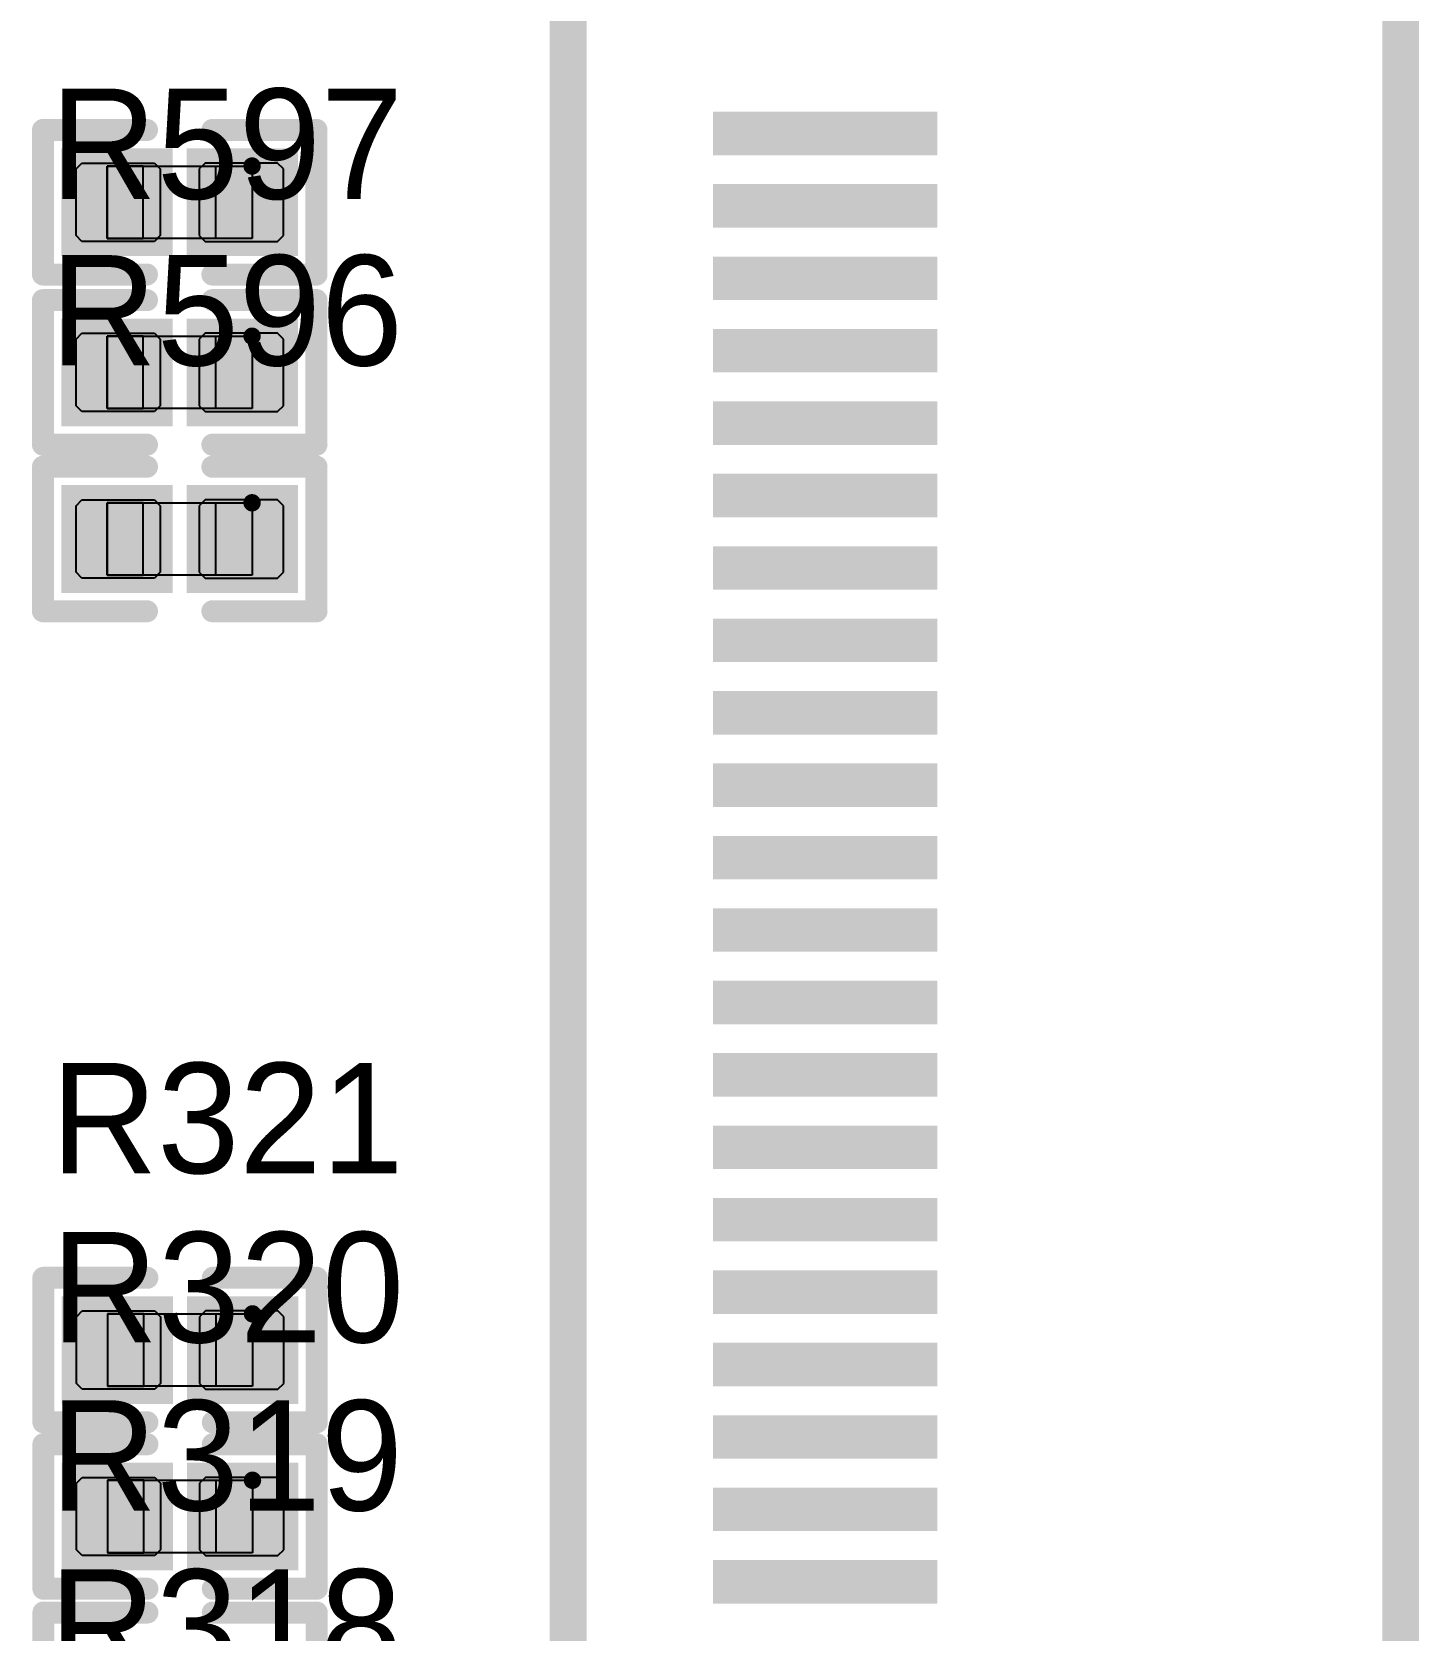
# Model space of a CAD drawing. Header units: millimetres. Extents: x 892 to 1144, y 1011 to 1123.
# Drawn here: x 927.67 to 937.25, y 1075.79 to 1086.83 of the extents above; entities that cross this region are included whole.
import ezdxf

# ---------------------------------------------------------------- set-up
doc = ezdxf.new("R2010")
doc.units = ezdxf.units.MM
for name, color, linetype in [('BottomLayer', 5, 'Continuous'), ('BottomOverlay', 54, 'Continuous'), ('BottomPaste', 16, 'Continuous'), ('BottomSolder', 6, 'Continuous'), ('Mechanical12', 56, 'Continuous'), ('Mechanical4', 56, 'Continuous'), ('Mechanical5', 56, 'Continuous'), ('Mechanical6', 56, 'Continuous'), ('TopLayer', 1, 'Continuous'), ('TopOverlay', 2, 'Continuous'), ('TopPaste', 8, 'Continuous'), ('TopSolder', 216, 'Continuous')]:
    doc.layers.add(name, color=color, linetype=linetype)

msp = doc.modelspace()

# ---------------------------------------------------------------- linework, layer by layer
at = {"layer": 'BottomLayer'}
for points in [[(933.925, 1085.975), (933.925, 1086.275), (932.375, 1085.975), (932.375, 1086.275)], [(933.925, 1085.475), (933.925, 1085.775), (932.375, 1085.475), (932.375, 1085.775)], [(933.925, 1084.975), (933.925, 1085.275), (932.375, 1084.975), (932.375, 1085.275)], [(933.925, 1084.475), (933.925, 1084.775), (932.375, 1084.475), (932.375, 1084.775)], [(933.925, 1083.975), (933.925, 1084.275), (932.375, 1083.975), (932.375, 1084.275)], [(933.925, 1083.475), (933.925, 1083.775), (932.375, 1083.475), (932.375, 1083.775)], [(933.925, 1082.975), (933.925, 1083.275), (932.375, 1082.975), (932.375, 1083.275)], [(933.925, 1082.475), (933.925, 1082.775), (932.375, 1082.475), (932.375, 1082.775)], [(933.925, 1081.975), (933.925, 1082.275), (932.375, 1081.975), (932.375, 1082.275)], [(933.925, 1081.475), (933.925, 1081.775), (932.375, 1081.475), (932.375, 1081.775)], [(933.925, 1080.975), (933.925, 1081.275), (932.375, 1080.975), (932.375, 1081.275)], [(933.925, 1080.475), (933.925, 1080.775), (932.375, 1080.475), (932.375, 1080.775)], [(933.925, 1079.975), (933.925, 1080.275), (932.375, 1079.975), (932.375, 1080.275)], [(933.925, 1079.475), (933.925, 1079.775), (932.375, 1079.475), (932.375, 1079.775)], [(933.925, 1078.975), (933.925, 1079.275), (932.375, 1078.975), (932.375, 1079.275)], [(933.925, 1078.475), (933.925, 1078.775), (932.375, 1078.475), (932.375, 1078.775)], [(933.925, 1077.975), (933.925, 1078.275), (932.375, 1077.975), (932.375, 1078.275)], [(933.925, 1077.475), (933.925, 1077.775), (932.375, 1077.475), (932.375, 1077.775)], [(933.925, 1076.975), (933.925, 1077.275), (932.375, 1076.975), (932.375, 1077.275)], [(933.925, 1076.475), (933.925, 1076.775), (932.375, 1076.475), (932.375, 1076.775)], [(933.925, 1075.975), (933.925, 1076.275), (932.375, 1075.975), (932.375, 1076.275)]]:
    msp.add_solid(points, dxfattribs=at)
at = {"layer": 'BottomOverlay', "const_width": 0.254}
msp.add_lwpolyline([(937.125, 1062.925), (937.125, 1100.925)], dxfattribs=at)
at = {"layer": 'BottomPaste'}
for points in [[(933.925, 1085.975), (933.925, 1086.275), (932.375, 1085.975), (932.375, 1086.275)], [(933.925, 1085.475), (933.925, 1085.775), (932.375, 1085.475), (932.375, 1085.775)], [(933.925, 1084.975), (933.925, 1085.275), (932.375, 1084.975), (932.375, 1085.275)], [(933.925, 1084.475), (933.925, 1084.775), (932.375, 1084.475), (932.375, 1084.775)], [(933.925, 1083.975), (933.925, 1084.275), (932.375, 1083.975), (932.375, 1084.275)], [(933.925, 1083.475), (933.925, 1083.775), (932.375, 1083.475), (932.375, 1083.775)], [(933.925, 1082.975), (933.925, 1083.275), (932.375, 1082.975), (932.375, 1083.275)], [(933.925, 1082.475), (933.925, 1082.775), (932.375, 1082.475), (932.375, 1082.775)], [(933.925, 1081.975), (933.925, 1082.275), (932.375, 1081.975), (932.375, 1082.275)], [(933.925, 1081.475), (933.925, 1081.775), (932.375, 1081.475), (932.375, 1081.775)], [(933.925, 1080.975), (933.925, 1081.275), (932.375, 1080.975), (932.375, 1081.275)], [(933.925, 1080.475), (933.925, 1080.775), (932.375, 1080.475), (932.375, 1080.775)], [(933.925, 1079.975), (933.925, 1080.275), (932.375, 1079.975), (932.375, 1080.275)], [(933.925, 1079.475), (933.925, 1079.775), (932.375, 1079.475), (932.375, 1079.775)], [(933.925, 1078.975), (933.925, 1079.275), (932.375, 1078.975), (932.375, 1079.275)], [(933.925, 1078.475), (933.925, 1078.775), (932.375, 1078.475), (932.375, 1078.775)], [(933.925, 1077.975), (933.925, 1078.275), (932.375, 1077.975), (932.375, 1078.275)], [(933.925, 1077.475), (933.925, 1077.775), (932.375, 1077.475), (932.375, 1077.775)], [(933.925, 1076.975), (933.925, 1077.275), (932.375, 1076.975), (932.375, 1077.275)], [(933.925, 1076.475), (933.925, 1076.775), (932.375, 1076.475), (932.375, 1076.775)], [(933.925, 1075.975), (933.925, 1076.275), (932.375, 1075.975), (932.375, 1076.275)]]:
    msp.add_solid(points, dxfattribs=at)
at = {"layer": 'BottomSolder'}
for points in [[(933.925, 1085.975), (933.925, 1086.275), (932.375, 1085.975), (932.375, 1086.275)], [(933.925, 1085.475), (933.925, 1085.775), (932.375, 1085.475), (932.375, 1085.775)], [(933.925, 1084.975), (933.925, 1085.275), (932.375, 1084.975), (932.375, 1085.275)], [(933.925, 1084.475), (933.925, 1084.775), (932.375, 1084.475), (932.375, 1084.775)], [(933.925, 1083.975), (933.925, 1084.275), (932.375, 1083.975), (932.375, 1084.275)], [(933.925, 1083.475), (933.925, 1083.775), (932.375, 1083.475), (932.375, 1083.775)], [(933.925, 1082.975), (933.925, 1083.275), (932.375, 1082.975), (932.375, 1083.275)], [(933.925, 1082.475), (933.925, 1082.775), (932.375, 1082.475), (932.375, 1082.775)], [(933.925, 1081.975), (933.925, 1082.275), (932.375, 1081.975), (932.375, 1082.275)], [(933.925, 1081.475), (933.925, 1081.775), (932.375, 1081.475), (932.375, 1081.775)], [(933.925, 1080.975), (933.925, 1081.275), (932.375, 1080.975), (932.375, 1081.275)], [(933.925, 1080.475), (933.925, 1080.775), (932.375, 1080.475), (932.375, 1080.775)], [(933.925, 1079.975), (933.925, 1080.275), (932.375, 1079.975), (932.375, 1080.275)], [(933.925, 1079.475), (933.925, 1079.775), (932.375, 1079.475), (932.375, 1079.775)], [(933.925, 1078.975), (933.925, 1079.275), (932.375, 1078.975), (932.375, 1079.275)], [(933.925, 1078.475), (933.925, 1078.775), (932.375, 1078.475), (932.375, 1078.775)], [(933.925, 1077.975), (933.925, 1078.275), (932.375, 1077.975), (932.375, 1078.275)], [(933.925, 1077.475), (933.925, 1077.775), (932.375, 1077.475), (932.375, 1077.775)], [(933.925, 1076.975), (933.925, 1077.275), (932.375, 1076.975), (932.375, 1077.275)], [(933.925, 1076.475), (933.925, 1076.775), (932.375, 1076.475), (932.375, 1076.775)], [(933.925, 1075.975), (933.925, 1076.275), (932.375, 1075.975), (932.375, 1076.275)]]:
    msp.add_solid(points, dxfattribs=at)
at = {"layer": 'Mechanical12', "const_width": 0.254}
msp.add_lwpolyline([(931.375, 1069.125), (931.375, 1093.125)], dxfattribs=at)
at = {"layer": 'Mechanical4'}
for p, q in [((928.192, 1085.9), (929.192, 1085.9)), ((928.192, 1085.4), (928.192, 1085.9)), ((929.192, 1085.9), (929.192, 1085.4)), ((929.192, 1085.4), (928.192, 1085.4)), ((928.192, 1084.725), (929.192, 1084.725)), ((928.192, 1084.225), (928.192, 1084.725)), ((929.192, 1084.725), (929.192, 1084.225)), ((929.192, 1084.225), (928.192, 1084.225)), ((928.192, 1083.575), (929.192, 1083.575)), ((928.192, 1083.075), (928.192, 1083.575)), ((929.192, 1083.575), (929.192, 1083.075)), ((929.192, 1083.075), (928.192, 1083.075)), ((928.195, 1077.975), (929.195, 1077.975)), ((928.195, 1077.475), (928.195, 1077.975)), ((929.195, 1077.975), (929.195, 1077.475)), ((929.195, 1077.475), (928.195, 1077.475)), ((928.195, 1076.826), (929.195, 1076.826)), ((928.195, 1076.326), (928.195, 1076.826)), ((929.195, 1076.826), (929.195, 1076.326)), ((929.195, 1076.326), (928.195, 1076.326))]:
    msp.add_line(p, q, dxfattribs=at)
at = {"layer": 'Mechanical5'}
for p, q in [((928.441, 1085.9), (928.191, 1085.9)), ((928.191, 1085.9), (928.191, 1085.4)), ((928.441, 1085.4), (928.441, 1085.9)), ((928.942, 1085.9), (929.192, 1085.9)), ((928.942, 1085.4), (928.942, 1085.9)), ((929.192, 1085.9), (929.192, 1085.4)), ((928.191, 1085.4), (928.441, 1085.4)), ((929.192, 1085.4), (928.942, 1085.4)), ((928.441, 1084.725), (928.191, 1084.725)), ((928.191, 1084.725), (928.191, 1084.225)), ((928.441, 1084.225), (928.441, 1084.725)), ((928.942, 1084.725), (929.192, 1084.725)), ((928.942, 1084.225), (928.942, 1084.725)), ((929.192, 1084.725), (929.192, 1084.225)), ((928.191, 1084.225), (928.441, 1084.225)), ((929.192, 1084.225), (928.942, 1084.225)), ((928.441, 1083.575), (928.191, 1083.575)), ((928.191, 1083.575), (928.191, 1083.075)), ((928.441, 1083.075), (928.441, 1083.575)), ((928.942, 1083.575), (929.192, 1083.575)), ((928.942, 1083.075), (928.942, 1083.575)), ((929.192, 1083.575), (929.192, 1083.075)), ((928.191, 1083.075), (928.441, 1083.075)), ((929.192, 1083.075), (928.942, 1083.075)), ((928.444, 1077.975), (928.194, 1077.975)), ((928.194, 1077.975), (928.194, 1077.475)), ((928.444, 1077.475), (928.444, 1077.975)), ((928.945, 1077.975), (929.195, 1077.975)), ((928.945, 1077.475), (928.945, 1077.975)), ((929.195, 1077.975), (929.195, 1077.475)), ((928.194, 1077.475), (928.444, 1077.475)), ((929.195, 1077.475), (928.945, 1077.475)), ((928.444, 1076.826), (928.194, 1076.826)), ((928.194, 1076.826), (928.194, 1076.326)), ((928.444, 1076.326), (928.444, 1076.826)), ((928.945, 1076.826), (929.195, 1076.826)), ((928.945, 1076.326), (928.945, 1076.826)), ((929.195, 1076.826), (929.195, 1076.326)), ((928.194, 1076.326), (928.444, 1076.326)), ((929.195, 1076.326), (928.945, 1076.326))]:
    msp.add_line(p, q, dxfattribs=at)
at = {"layer": 'Mechanical6'}
for points, const_width in [([(929.222, 1085.9, 1), (929.162, 1085.9, 1)], 0.06), ([(929.147, 1085.9, 1), (929.177, 1085.9, 1)], 0.03), ([(929.207, 1085.9, 1), (929.237, 1085.9, 1)], 0.03), ([(929.222, 1084.725, 1), (929.162, 1084.725, 1)], 0.06), ([(929.147, 1084.725, 1), (929.177, 1084.725, 1)], 0.03), ([(929.207, 1084.725, 1), (929.237, 1084.725, 1)], 0.03), ([(929.222, 1083.575, 1), (929.162, 1083.575, 1)], 0.06), ([(929.147, 1083.575, 1), (929.177, 1083.575, 1)], 0.03), ([(929.207, 1083.575, 1), (929.237, 1083.575, 1)], 0.03), ([(929.225, 1077.975, 1), (929.165, 1077.975, 1)], 0.06), ([(929.15, 1077.975, 1), (929.18, 1077.975, 1)], 0.03), ([(929.21, 1077.975, 1), (929.24, 1077.975, 1)], 0.03), ([(929.225, 1076.826, 1), (929.165, 1076.826, 1)], 0.06), ([(929.15, 1076.826, 1), (929.18, 1076.826, 1)], 0.03), ([(929.21, 1076.826, 1), (929.24, 1076.826, 1)], 0.03)]:
    msp.add_lwpolyline(points, format="xyb", close=True, dxfattribs=dict(at, const_width=const_width))
at = {"layer": 'TopLayer'}
for points in [[(928.542, 1085.92), (927.977, 1085.92), (928.542, 1085.38), (927.977, 1085.38)], [(929.408, 1085.92), (928.842, 1085.92), (929.408, 1085.38), (928.842, 1085.38)], [(928.542, 1084.745), (927.977, 1084.745), (928.542, 1084.205), (927.977, 1084.205)], [(929.408, 1084.745), (928.842, 1084.745), (929.408, 1084.205), (928.842, 1084.205)], [(928.542, 1083.595), (927.977, 1083.595), (928.542, 1083.055), (927.977, 1083.055)], [(929.408, 1083.595), (928.842, 1083.595), (929.408, 1083.055), (928.842, 1083.055)], [(928.545, 1077.995), (927.979, 1077.995), (928.545, 1077.455), (927.979, 1077.455)], [(929.411, 1077.995), (928.845, 1077.995), (929.411, 1077.455), (928.845, 1077.455)], [(928.545, 1076.846), (927.979, 1076.846), (928.545, 1076.306), (927.979, 1076.306)], [(929.411, 1076.846), (928.845, 1076.846), (929.411, 1076.306), (928.845, 1076.306)]]:
    msp.add_solid(points, dxfattribs=at)
at = {"layer": 'TopOverlay', "const_width": 0.152}
for points in [[(927.748, 1086.149), (928.466, 1086.149)], [(927.748, 1085.151), (927.748, 1086.149)], [(928.918, 1086.149), (929.636, 1086.149)], [(929.636, 1085.151), (929.636, 1086.149)], [(927.748, 1085.151), (928.466, 1085.151)], [(928.918, 1085.151), (929.636, 1085.151)], [(927.748, 1084.974), (928.466, 1084.974)], [(927.748, 1083.976), (927.748, 1084.974)], [(928.918, 1084.974), (929.636, 1084.974)], [(929.636, 1083.976), (929.636, 1084.974)], [(927.748, 1083.976), (928.466, 1083.976)], [(928.918, 1083.976), (929.636, 1083.976)], [(927.748, 1083.824), (928.466, 1083.824)], [(927.748, 1082.826), (927.748, 1083.824)], [(928.918, 1083.824), (929.636, 1083.824)], [(929.636, 1082.826), (929.636, 1083.824)], [(927.748, 1082.826), (928.466, 1082.826)], [(928.918, 1082.826), (929.636, 1082.826)], [(927.751, 1078.224), (928.469, 1078.224)], [(927.751, 1077.226), (927.751, 1078.224)], [(928.921, 1078.224), (929.639, 1078.224)], [(929.639, 1077.226), (929.639, 1078.224)], [(927.751, 1077.226), (928.469, 1077.226)], [(928.921, 1077.226), (929.639, 1077.226)], [(927.751, 1077.075), (928.469, 1077.075)], [(927.751, 1076.077), (927.751, 1077.075)], [(928.921, 1077.075), (929.639, 1077.075)], [(929.639, 1076.077), (929.639, 1077.075)], [(927.751, 1076.077), (928.469, 1076.077)], [(928.921, 1076.077), (929.639, 1076.077)], [(927.751, 1075.913), (928.469, 1075.913)], [(927.751, 1074.915), (927.751, 1075.913)], [(928.921, 1075.913), (929.639, 1075.913)], [(929.639, 1074.915), (929.639, 1075.913)]]:
    msp.add_lwpolyline(points, dxfattribs=at)
at = {"layer": 'TopOverlay', "const_width": 0.0762}
for points in [[(927.71, 1086.149, 1), (927.786, 1086.149, 1)], [(927.71, 1086.149, 1), (927.786, 1086.149, 1)], [(928.428, 1086.149, 1), (928.504, 1086.149, 1)], [(928.88, 1086.149, 1), (928.956, 1086.149, 1)], [(929.598, 1086.149, 1), (929.675, 1086.149, 1)], [(929.598, 1086.149, 1), (929.675, 1086.149, 1)], [(927.71, 1085.151, 1), (927.786, 1085.151, 1)], [(927.71, 1085.151, 1), (927.786, 1085.151, 1)], [(928.428, 1085.151, 1), (928.504, 1085.151, 1)], [(928.88, 1085.151, 1), (928.956, 1085.151, 1)], [(929.598, 1085.151, 1), (929.675, 1085.151, 1)], [(929.598, 1085.151, 1), (929.675, 1085.151, 1)], [(927.71, 1084.974, 1), (927.786, 1084.974, 1)], [(927.71, 1084.974, 1), (927.786, 1084.974, 1)], [(928.428, 1084.974, 1), (928.504, 1084.974, 1)], [(928.88, 1084.974, 1), (928.956, 1084.974, 1)], [(929.598, 1084.974, 1), (929.675, 1084.974, 1)], [(929.598, 1084.974, 1), (929.675, 1084.974, 1)], [(927.71, 1083.976, 1), (927.786, 1083.976, 1)], [(927.71, 1083.976, 1), (927.786, 1083.976, 1)], [(928.428, 1083.976, 1), (928.504, 1083.976, 1)], [(928.88, 1083.976, 1), (928.956, 1083.976, 1)], [(929.598, 1083.976, 1), (929.675, 1083.976, 1)], [(929.598, 1083.976, 1), (929.675, 1083.976, 1)], [(927.71, 1083.824, 1), (927.786, 1083.824, 1)], [(927.71, 1083.824, 1), (927.786, 1083.824, 1)], [(928.428, 1083.824, 1), (928.504, 1083.824, 1)], [(928.88, 1083.824, 1), (928.956, 1083.824, 1)], [(929.598, 1083.824, 1), (929.675, 1083.824, 1)], [(929.598, 1083.824, 1), (929.675, 1083.824, 1)], [(927.71, 1082.826, 1), (927.786, 1082.826, 1)], [(927.71, 1082.826, 1), (927.786, 1082.826, 1)], [(928.428, 1082.826, 1), (928.504, 1082.826, 1)], [(928.88, 1082.826, 1), (928.956, 1082.826, 1)], [(929.598, 1082.826, 1), (929.675, 1082.826, 1)], [(929.598, 1082.826, 1), (929.675, 1082.826, 1)], [(927.713, 1078.224, 1), (927.789, 1078.224, 1)], [(927.713, 1078.224, 1), (927.789, 1078.224, 1)], [(928.431, 1078.224, 1), (928.507, 1078.224, 1)], [(928.883, 1078.224, 1), (928.959, 1078.224, 1)], [(929.601, 1078.224, 1), (929.677, 1078.224, 1)], [(929.601, 1078.224, 1), (929.677, 1078.224, 1)], [(927.713, 1077.226, 1), (927.789, 1077.226, 1)], [(927.713, 1077.226, 1), (927.789, 1077.226, 1)], [(928.431, 1077.226, 1), (928.507, 1077.226, 1)], [(928.883, 1077.226, 1), (928.959, 1077.226, 1)], [(929.601, 1077.226, 1), (929.677, 1077.226, 1)], [(929.601, 1077.226, 1), (929.677, 1077.226, 1)], [(927.713, 1077.075, 1), (927.789, 1077.075, 1)], [(927.713, 1077.075, 1), (927.789, 1077.075, 1)], [(928.431, 1077.075, 1), (928.507, 1077.075, 1)], [(928.883, 1077.075, 1), (928.959, 1077.075, 1)], [(929.601, 1077.075, 1), (929.677, 1077.075, 1)], [(929.601, 1077.075, 1), (929.677, 1077.075, 1)], [(927.713, 1076.077, 1), (927.789, 1076.077, 1)], [(927.713, 1076.077, 1), (927.789, 1076.077, 1)], [(928.431, 1076.077, 1), (928.507, 1076.077, 1)], [(928.883, 1076.077, 1), (928.959, 1076.077, 1)], [(929.601, 1076.077, 1), (929.677, 1076.077, 1)], [(929.601, 1076.077, 1), (929.677, 1076.077, 1)], [(927.713, 1075.913, 1), (927.789, 1075.913, 1)], [(927.713, 1075.913, 1), (927.789, 1075.913, 1)], [(928.431, 1075.913, 1), (928.507, 1075.913, 1)], [(928.883, 1075.913, 1), (928.959, 1075.913, 1)], [(929.601, 1075.913, 1), (929.677, 1075.913, 1)], [(929.601, 1075.913, 1), (929.677, 1075.913, 1)]]:
    msp.add_lwpolyline(points, format="xyb", close=True, dxfattribs=at)
at = {"layer": 'TopPaste'}
for p, q in [((927.977, 1085.88), (928.017, 1085.92)), ((927.977, 1085.42), (927.977, 1085.88)), ((928.017, 1085.92), (928.517, 1085.92)), ((928.517, 1085.92), (928.557, 1085.88)), ((928.557, 1085.88), (928.557, 1085.42)), ((928.867, 1085.92), (928.827, 1085.88)), ((928.827, 1085.88), (928.827, 1085.42)), ((929.368, 1085.92), (928.867, 1085.92)), ((929.408, 1085.88), (929.368, 1085.92)), ((929.408, 1085.42), (929.408, 1085.88)), ((928.017, 1085.38), (927.977, 1085.42)), ((928.557, 1085.42), (928.517, 1085.38)), ((928.827, 1085.42), (928.867, 1085.38)), ((929.368, 1085.38), (929.408, 1085.42)), ((928.517, 1085.38), (928.017, 1085.38)), ((928.867, 1085.38), (929.368, 1085.38)), ((927.977, 1084.705), (928.017, 1084.745)), ((928.017, 1084.745), (928.517, 1084.745)), ((928.517, 1084.745), (928.557, 1084.705)), ((928.867, 1084.745), (928.827, 1084.705)), ((929.368, 1084.745), (928.867, 1084.745)), ((929.408, 1084.705), (929.368, 1084.745)), ((927.977, 1084.245), (927.977, 1084.705)), ((928.557, 1084.705), (928.557, 1084.245)), ((928.827, 1084.705), (928.827, 1084.245)), ((929.408, 1084.245), (929.408, 1084.705)), ((928.017, 1084.205), (927.977, 1084.245)), ((928.517, 1084.205), (928.017, 1084.205)), ((928.557, 1084.245), (928.517, 1084.205)), ((928.827, 1084.245), (928.867, 1084.205)), ((928.867, 1084.205), (929.368, 1084.205)), ((929.368, 1084.205), (929.408, 1084.245)), ((927.977, 1083.555), (928.017, 1083.595)), ((927.977, 1083.095), (927.977, 1083.555)), ((928.017, 1083.595), (928.517, 1083.595)), ((928.517, 1083.595), (928.557, 1083.555)), ((928.557, 1083.555), (928.557, 1083.095)), ((928.867, 1083.595), (928.827, 1083.555)), ((928.827, 1083.555), (928.827, 1083.095)), ((929.368, 1083.595), (928.867, 1083.595)), ((929.408, 1083.555), (929.368, 1083.595)), ((929.408, 1083.095), (929.408, 1083.555)), ((928.017, 1083.055), (927.977, 1083.095)), ((928.557, 1083.095), (928.517, 1083.055)), ((928.827, 1083.095), (928.867, 1083.055)), ((929.368, 1083.055), (929.408, 1083.095)), ((928.517, 1083.055), (928.017, 1083.055)), ((928.867, 1083.055), (929.368, 1083.055)), ((927.979, 1077.955), (928.019, 1077.995)), ((928.019, 1077.995), (928.52, 1077.995)), ((928.52, 1077.995), (928.56, 1077.955)), ((928.87, 1077.995), (928.83, 1077.955)), ((929.371, 1077.995), (928.87, 1077.995)), ((929.411, 1077.955), (929.371, 1077.995)), ((927.979, 1077.495), (927.979, 1077.955)), ((928.56, 1077.955), (928.56, 1077.495)), ((928.83, 1077.955), (928.83, 1077.495)), ((929.411, 1077.495), (929.411, 1077.955)), ((928.019, 1077.455), (927.979, 1077.495)), ((928.52, 1077.455), (928.019, 1077.455)), ((928.56, 1077.495), (928.52, 1077.455)), ((928.83, 1077.495), (928.87, 1077.455)), ((928.87, 1077.455), (929.371, 1077.455)), ((929.371, 1077.455), (929.411, 1077.495)), ((927.979, 1076.806), (928.019, 1076.846)), ((927.979, 1076.346), (927.979, 1076.806)), ((928.019, 1076.846), (928.52, 1076.846)), ((928.52, 1076.846), (928.56, 1076.806)), ((928.56, 1076.806), (928.56, 1076.346)), ((928.87, 1076.846), (928.83, 1076.806)), ((928.83, 1076.806), (928.83, 1076.346)), ((929.371, 1076.846), (928.87, 1076.846)), ((929.411, 1076.806), (929.371, 1076.846)), ((929.411, 1076.346), (929.411, 1076.806)), ((928.019, 1076.306), (927.979, 1076.346)), ((928.56, 1076.346), (928.52, 1076.306)), ((928.83, 1076.346), (928.87, 1076.306)), ((929.371, 1076.306), (929.411, 1076.346)), ((928.52, 1076.306), (928.019, 1076.306)), ((928.87, 1076.306), (929.371, 1076.306))]:
    msp.add_line(p, q, dxfattribs=at)
for points in [[(928.542, 1085.92), (927.977, 1085.92), (928.542, 1085.38), (927.977, 1085.38)], [(929.408, 1085.92), (928.842, 1085.92), (929.408, 1085.38), (928.842, 1085.38)], [(928.542, 1084.745), (927.977, 1084.745), (928.542, 1084.205), (927.977, 1084.205)], [(929.408, 1084.745), (928.842, 1084.745), (929.408, 1084.205), (928.842, 1084.205)], [(928.542, 1083.595), (927.977, 1083.595), (928.542, 1083.055), (927.977, 1083.055)], [(929.408, 1083.595), (928.842, 1083.595), (929.408, 1083.055), (928.842, 1083.055)], [(928.545, 1077.995), (927.979, 1077.995), (928.545, 1077.455), (927.979, 1077.455)], [(929.411, 1077.995), (928.845, 1077.995), (929.411, 1077.455), (928.845, 1077.455)], [(928.545, 1076.846), (927.979, 1076.846), (928.545, 1076.306), (927.979, 1076.306)], [(929.411, 1076.846), (928.845, 1076.846), (929.411, 1076.306), (928.845, 1076.306)]]:
    msp.add_solid(points, dxfattribs=at)
at = {"layer": 'TopSolder'}
for points in [[(928.644, 1086.022), (927.875, 1086.022), (928.644, 1085.278), (927.875, 1085.278)], [(929.509, 1086.022), (928.741, 1086.022), (929.509, 1085.278), (928.741, 1085.278)], [(928.644, 1084.847), (927.875, 1084.847), (928.644, 1084.103), (927.875, 1084.103)], [(929.509, 1084.847), (928.741, 1084.847), (929.509, 1084.103), (928.741, 1084.103)], [(928.644, 1083.697), (927.875, 1083.697), (928.644, 1082.953), (927.875, 1082.953)], [(929.509, 1083.697), (928.741, 1083.697), (929.509, 1082.953), (928.741, 1082.953)], [(928.647, 1078.097), (927.878, 1078.097), (928.647, 1077.353), (927.878, 1077.353)], [(929.512, 1078.097), (928.743, 1078.097), (929.512, 1077.353), (928.743, 1077.353)], [(928.647, 1076.948), (927.878, 1076.948), (928.647, 1076.204), (927.878, 1076.204)], [(929.512, 1076.948), (928.743, 1076.948), (929.512, 1076.204), (928.743, 1076.204)]]:
    msp.add_solid(points, dxfattribs=at)

# ---------------------------------------------------------------- texts
at = {"layer": 'TopOverlay'}
for s, p in [('R597', (927.798, 1085.673)), ('R596', (927.798, 1084.523)), ('R321', (927.802, 1078.946)), ('R320', (927.806, 1077.778)), ('R319', (927.798, 1076.617)), ('R318', (927.792, 1075.449))]:
    msp.add_text(s, height=0.762, dxfattribs=at).set_placement(p)

doc.saveas('drawing.dxf')
